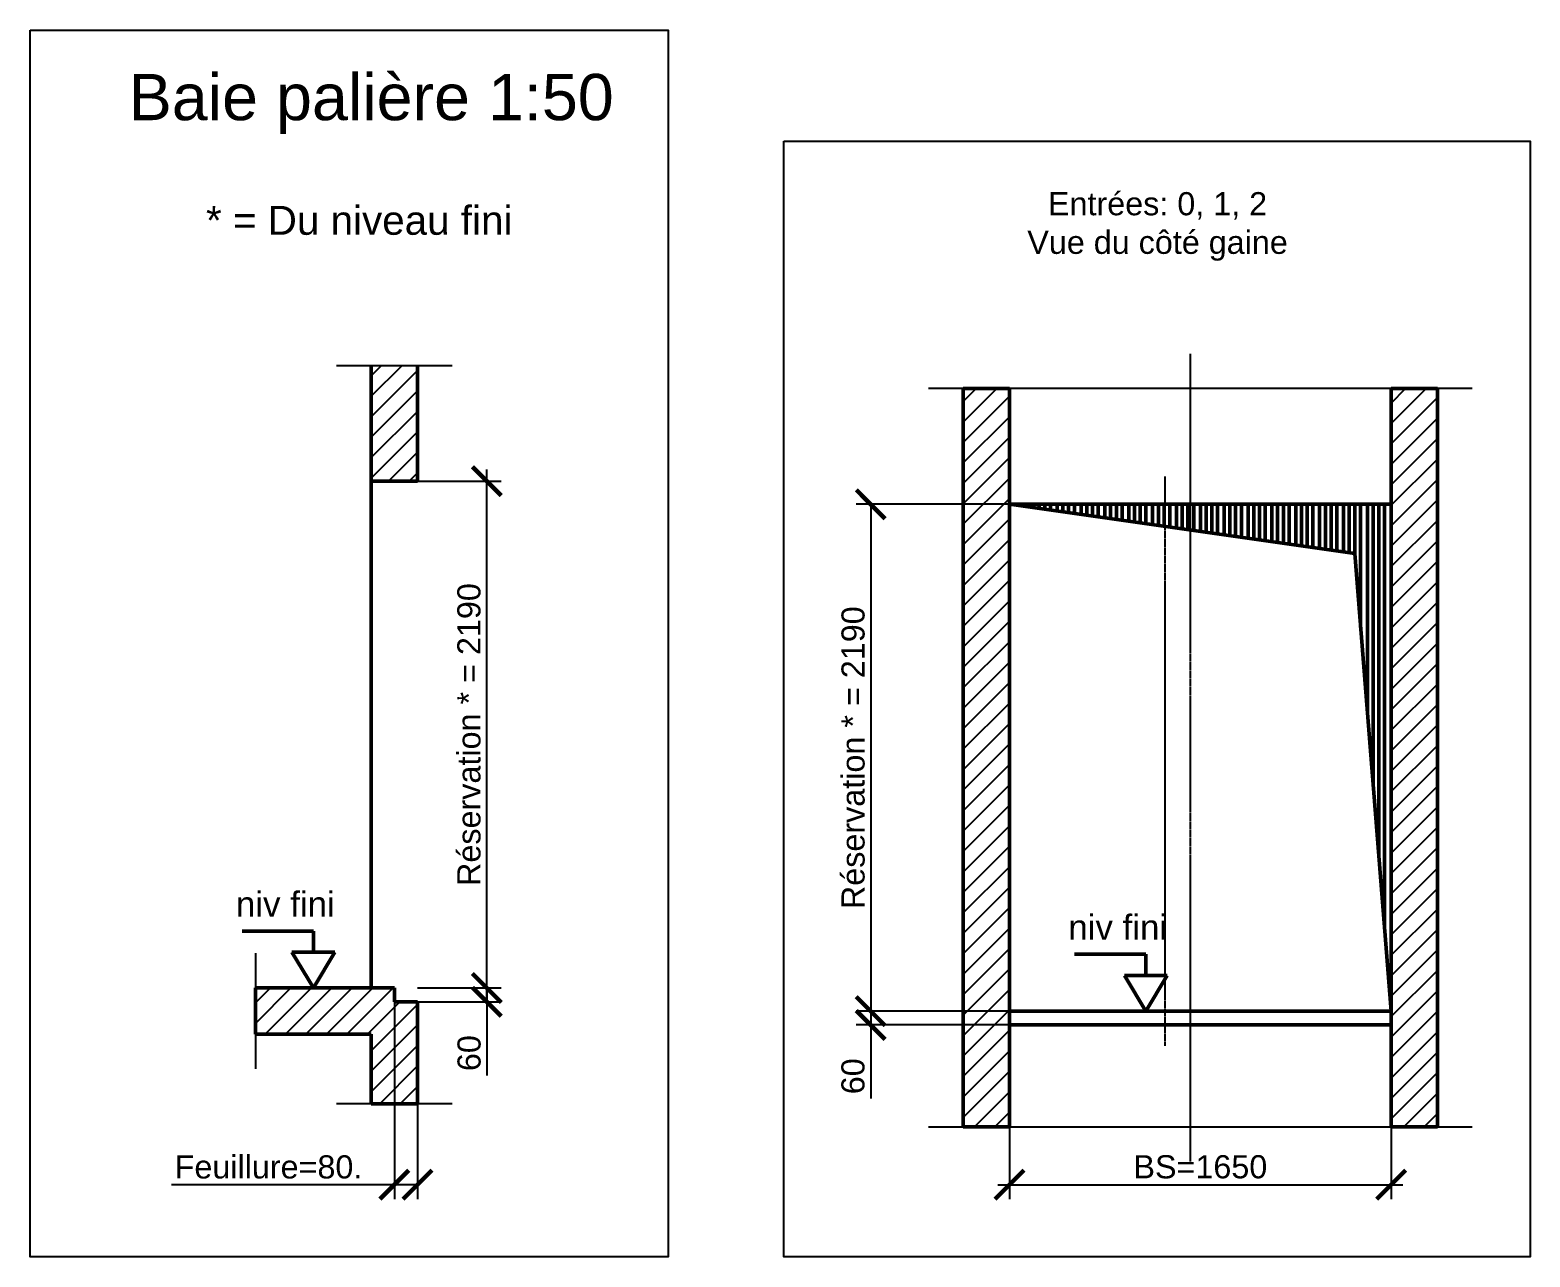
# Model space of a CAD drawing. Header units: millimetres. Extents: x -113 to 75846, y -14769 to 18394.
# Drawn here: x 10057 to 16541, y -250 to 5052 of the extents above; entities that cross this region are included whole.
import ezdxf
from ezdxf.enums import TextEntityAlignment as Align

# ---------------------------------------------------------------- set-up
doc = ezdxf.new("R2010")
doc.units = ezdxf.units.MM
doc.linetypes.add('AM_ISO08W050', pattern=[18, 12, -1.5, 3, -1.5])
for name, color, linetype, lineweight in [('AM_0', 7, 'Continuous', 50), ('AM_5', 3, 'Continuous', 25), ('LDCar-AM_0', 7, 'Continuous', 50), ('LDCar-AM_4', 3, 'Continuous', 25), ('LDCar-AM_6', 2, 'Continuous', 35), ('LDShaft-AM_0', 7, 'Continuous', 50), ('LDShaft-AM_4', 3, 'Continuous', 25), ('LDShaft-AM_5', 3, 'Continuous', 25), ('LDShaft-AM_6', 2, 'Continuous', 35), ('LDShaft-AM_7', 4, 'AM_ISO08W050', 25), ('LDShaft-AM_8', 1, 'Continuous', 25)]:
    doc.layers.add(name, color=color, linetype=linetype, lineweight=lineweight)
doc.layers.add('AM_VIEWS', color=1, linetype='Continuous', lineweight=25, plot=False)
doc.styles.add('LD', font='ARIALUNI.TTF')
doc.dimstyles.new('LIFT', dxfattribs={"dimtxt": 2.5, "dimasz": 2.5, "dimexe": 1.25, "dimexo": 0, "dimgap": 0.5, "dimtad": 1, "dimdec": 0, "dimzin": 1, "dimdsep": 46, "dimtxsty": 'LD', "dimblk": 'ARCHTICK', "dimcen": 0, "dimdle": 1, "dimclrd": 3, "dimclre": 3, "dimclrt": 4, "dimadec": 0, "dimazin": 0, "dimtp": 0.1, "dimtm": 0.1, "dimtfac": 0.71, "dimtdec": 0, "dimtix": 1, "dimtmove": 0, "dimatfit": 3, "dimfxl": 1, "dimtolj": 1, "dimarcsym": 0})

# ---------------------------------------------------------------- blocks, each defined once
blk = doc.blocks.new('LD_20150423135318_00000026')
at = {"layer": 'LDCar-AM_4'}
blk.add_line((-1650, 600), (-2150, 600), dxfattribs=at)
blk = doc.blocks.new('LD_20150423135319_00000000')
at = {"layer": 'LDCar-AM_4'}
blk.add_line((-2150, 3790), (-1650, 3790), dxfattribs=at)
blk = doc.blocks.new('LD_20150423135319_00000001')
at = {"layer": 'LDShaft-AM_8'}
for p, q in [((-2000, 3656.9), (-1866.9, 3790)), ((-2000, 3745.2), (-1955.2, 3790)), ((-2000, 3568.5), (-1800, 3768.5)), ((-2000, 3480.1), (-1800.1, 3680)), ((-2000, 3391.7), (-1800, 3591.7)), ((-2000, 3303.3), (-1800, 3503.3)), ((-1924.9, 3290), (-1800, 3414.9)), ((-1836.5, 3290), (-1800, 3326.5)), ((-2500, 947.1), (-2347.1, 1100)), ((-2500, 1035.5), (-2435.5, 1100)), ((-2458.8, 900), (-2258.8, 1100)), ((-2370.4, 900), (-2170.4, 1100)), ((-2282, 900), (-2082, 1100)), ((-2193.6, 900), (-1993.6, 1100)), ((-2105.2, 900), (-1905.2, 1100)), ((-2016.8, 900), (-1876.8, 1040)), ((-2000, 828.4), (-1800, 1028.4)), ((-2000, 740), (-1800, 940)), ((-2000, 651.7), (-1800, 851.7)), ((-1963.3, 600), (-1800, 763.3)), ((-1874.9, 600), (-1800, 674.9))]:
    blk.add_line(p, q, dxfattribs=at)
blk = doc.blocks.new('LD_20150423135319_00000002')
at = {"layer": 'LDShaft-AM_0'}
for p, q in [((-2000, 3790), (-2000, 3740)), ((-2000, 3790), (-2000, 3290)), ((-1800, 3680), (-1800, 3790)), ((-1800, 3290), (-1800, 3680)), ((-2000, 3290), (-2000, 2152.5)), ((-2000, 3290), (-1820, 3290)), ((-1820, 3290), (-1800, 3290)), ((-2000, 2152.5), (-2000, 2127.5)), ((-2000, 2127.5), (-2000, 1100)), ((-2500, 1099.9999), (-2500, 899.9999)), ((-2000, 1099.9999), (-2500, 1099.9999)), ((-1900, 1099.9999), (-2000, 1099.9999)), ((-1900, 1040), (-1900, 1099.9999)), ((-1800, 1040), (-1900, 1040)), ((-1800, 600), (-1800, 1040)), ((-2500, 899.9999), (-2000, 899.9999)), ((-2000, 899.9999), (-2000, 600)), ((-2000, 600), (-1800, 600))]:
    blk.add_line(p, q, dxfattribs=at)
blk = doc.blocks.new('LD_20150423135319_00000003')
at = {"layer": 'LDShaft-AM_4'}
blk.add_line((-700, 150), (-700, -350.0001), dxfattribs=at)
blk = doc.blocks.new('_ArchTick')
at = {"color": 0, "linetype": 'ByBlock', "const_width": 0.15}
blk.add_lwpolyline([(-0.5, -0.5), (0.5, 0.5)], dxfattribs=at)
blk = doc.blocks.new('*D141')
at = {"layer": 'Defpoints', "color": 0, "transparency": 16777216}
for p in [(11531.6, 3102.5), (12031.2, 3102.5), (11731.6, 912.5)]:
    blk.add_point(p, dxfattribs=at)
at = {"layer": 'LDShaft-AM_5', "color": 3, "lineweight": -2, "transparency": 16777216}
for p, q in [((12031.2, 862.5), (12031.2, 3152.5)), ((11531.6, 3102.5), (12093.7, 3102.5)), ((11731.6, 912.5), (12093.7, 912.5))]:
    blk.add_line(p, q, dxfattribs=at)
at = {"layer": 'LDShaft-AM_5', "color": 3, "lineweight": -2, "transparency": 16777216, "xscale": 125, "yscale": 125, "zscale": 125}
for p, rotation in [((12031.2, 3102.5), 90), ((12031.2, 912.5), 270)]:
    blk.add_blockref('_ArchTick', p, dxfattribs=dict(at, rotation=rotation))
at = {"layer": 'LDShaft-AM_5', "color": 4, "transparency": 16777216, "insert": (11954.5, 2007.5), "char_height": 100, "attachment_point": 5, "rotation": 90, "style": 'LD'}
blk.add_mtext('\\A1;Réservation * = 2190', dxfattribs=at)
blk = doc.blocks.new('*D143')
at = {"layer": 'Defpoints', "color": 0, "transparency": 16777216}
for p in [(11731.6, 912.5), (12031.2, 912.5), (11676.6, 852.5)]:
    blk.add_point(p, dxfattribs=at)
at = {"layer": 'LDShaft-AM_5', "color": 3, "lineweight": -2, "transparency": 16777216}
for p, q in [((11731.6, 912.5), (12093.7, 912.5)), ((12031.2, 912.5), (12031.2, 802.5)), ((11676.6, 852.5), (12093.7, 852.5)), ((12031.2, 852.5), (12031.2, 534.3))]:
    blk.add_line(p, q, dxfattribs=at)
at = {"layer": 'LDShaft-AM_5', "color": 3, "lineweight": -2, "transparency": 16777216, "xscale": 125, "yscale": 125, "zscale": 125}
for p, rotation in [((12031.2, 912.5), 90), ((12031.2, 852.5), 270)]:
    blk.add_blockref('_ArchTick', p, dxfattribs=dict(at, rotation=rotation))
at = {"layer": 'LDShaft-AM_5', "color": 4, "transparency": 16777216, "insert": (11955.1, 630.9), "char_height": 100, "attachment_point": 5, "rotation": 90, "style": 'LD'}
blk.add_mtext('\\A1;60', dxfattribs=at)
blk = doc.blocks.new('_NONE')
blk = doc.blocks.new('*D144')
at = {"layer": 'AM_5', "color": 3, "lineweight": -2, "transparency": 16777216}
for p, q in [((11631.6, 912.5), (11631.6, 0)), ((11731.6, 852.5), (11731.6, 0)), ((11631.6, 62.5), (10668.7, 62.5)), ((11731.6, 62.5), (11581.6, 62.5))]:
    blk.add_line(p, q, dxfattribs=at)
at = {"layer": 'Defpoints', "color": 0, "transparency": 16777216}
for p in [(11631.6, 912.5), (11731.6, 852.5), (11731.6, 62.5)]:
    blk.add_point(p, dxfattribs=at)
at = {"layer": 'AM_5', "color": 3, "lineweight": -2, "transparency": 16777216, "xscale": 125, "yscale": 125, "zscale": 125, "rotation": 180}
blk.add_blockref('_ArchTick', (11631.6, 62.5), dxfattribs=at)
at = {"layer": 'AM_5', "color": 3, "lineweight": -2, "transparency": 16777216, "xscale": 125, "yscale": 125, "zscale": 125}
blk.add_blockref('_ArchTick', (11731.6, 62.5), dxfattribs=at)
at = {"layer": 'AM_5', "color": 4, "transparency": 16777216, "insert": (11087.6, 138.6), "char_height": 100, "attachment_point": 5, "style": 'LD'}
blk.add_mtext('\\A1;Feuillure=80.', dxfattribs=at)
blk = doc.blocks.new('LD_20150423135319_00000009')
at = {"layer": 'LDCar-AM_4'}
blk.add_line((-2000, 11810), (350, 11810), dxfattribs=at)
blk = doc.blocks.new('LD_20150423135319_0000000A')
at = {"layer": 'LDCar-AM_4'}
blk.add_line((350, 15000), (-2000, 15000), dxfattribs=at)
blk = doc.blocks.new('LD_20150423135319_0000000B')
at = {"layer": 'LDShaft-AM_8'}
for p, q in [((-1850, 14855.4), (-1705.4, 15000)), ((-1850, 14943.8), (-1793.8, 15000)), ((0, 14849.2), (150.8, 15000)), ((0, 14937.6), (62.4, 15000)), ((-1850, 14767), (-1650, 14967)), ((0, 14760.9), (200, 14960.9)), ((-1850, 14678.6), (-1650, 14878.6)), ((0, 14672.5), (200, 14872.5)), ((-1850, 14590.2), (-1650, 14790.2)), ((0, 14584.1), (200, 14784.1)), ((-1850, 14501.8), (-1650, 14701.8)), ((0, 14495.7), (200, 14695.7)), ((-1850, 14413.5), (-1650, 14613.5)), ((0, 14407.3), (200, 14607.3)), ((-1850, 14325.1), (-1650, 14525.1)), ((0, 14318.9), (200, 14518.9)), ((-1850, 14236.7), (-1650, 14436.7)), ((0, 14230.5), (200, 14430.5)), ((-1850, 14148.3), (-1650, 14348.3)), ((0, 14142.1), (200, 14342.1)), ((-1850, 14059.9), (-1650, 14259.9)), ((0, 14053.7), (200, 14253.7)), ((-1850, 13971.5), (-1650, 14171.5)), ((0, 13965.4), (200, 14165.4)), ((-1850, 13883.1), (-1650, 14083.1)), ((0, 13877), (200, 14077)), ((-1850, 13794.7), (-1650, 13994.7)), ((0, 13788.6), (200, 13988.6)), ((-1850, 13706.3), (-1650, 13906.3)), ((0, 13700.2), (200, 13900.2)), ((-1850, 13618), (-1650, 13818)), ((0, 13611.8), (200, 13811.8)), ((-1850, 13529.6), (-1650, 13729.6)), ((0, 13523.4), (200, 13723.4)), ((-1850, 13441.2), (-1650, 13641.2)), ((0, 13435), (200, 13635)), ((-1850, 13352.8), (-1650, 13552.8)), ((0, 13346.6), (200, 13546.6)), ((-1850, 13264.4), (-1650, 13464.4)), ((0, 13258.3), (200, 13458.3)), ((-1850, 13176), (-1650, 13376)), ((0, 13169.9), (200, 13369.9)), ((-1850, 13087.6), (-1650, 13287.6)), ((0, 13081.5), (200, 13281.5)), ((-1850, 12999.2), (-1650, 13199.2)), ((0, 12993.1), (200, 13193.1)), ((-1850, 12910.9), (-1650, 13110.9)), ((0, 12904.7), (200, 13104.7)), ((-1850, 12822.5), (-1650, 13022.5)), ((0, 12816.3), (200, 13016.3)), ((-1850, 12734.1), (-1650, 12934.1)), ((0, 12727.9), (200, 12927.9)), ((-1850, 12645.7), (-1650, 12845.7)), ((0, 12639.5), (200, 12839.5)), ((-1850, 12557.3), (-1650, 12757.3)), ((0, 12551.1), (200, 12751.1)), ((-1850, 12468.9), (-1650, 12668.9)), ((0, 12462.8), (200, 12662.8)), ((-1850, 12380.5), (-1650, 12580.5)), ((0, 12374.4), (200, 12574.4)), ((-1850, 12292.1), (-1650, 12492.1)), ((0, 12286), (200, 12486)), ((-1850, 12203.7), (-1650, 12403.7)), ((0, 12197.6), (200, 12397.6)), ((-1850, 12115.4), (-1650, 12315.4)), ((0, 12109.2), (200, 12309.2)), ((-1850, 12027), (-1650, 12227)), ((0, 12020.8), (200, 12220.8)), ((-1850, 11938.6), (-1650, 12138.6)), ((0, 11932.4), (200, 12132.4)), ((-1850, 11850.2), (-1650, 12050.2)), ((0, 11844), (200, 12044)), ((-1801.8, 11810), (-1650, 11961.8)), ((54.3, 11810), (200, 11955.7)), ((-1713.4, 11810), (-1650, 11873.4)), ((142.7, 11810), (200, 11867.3))]:
    blk.add_line(p, q, dxfattribs=at)
blk = doc.blocks.new('LD_20150423135319_0000000C')
at = {"layer": 'LDShaft-AM_0'}
for p, q in [((-1650, 15000), (-1850, 15000)), ((-1850, 15000), (-1850, 11810)), ((-1650, 15000), (-1650, 14500)), ((-1650, 11810), (-1650, 15000)), ((0, 14500), (0, 15000)), ((200, 15000), (0, 15000)), ((0, 15000), (0, 11810)), ((200, 11810), (200, 15000)), ((-1650, 14500), (0, 14500)), ((-1650, 12309.9999), (-1650, 12250)), ((0, 12309.9999), (-1650, 12309.9999)), ((0, 12250), (0, 12309.9999)), ((-1650, 12250), (-1650, 11810)), ((0, 12250), (-1650, 12250)), ((0, 11810), (0, 12250)), ((-1850, 11810), (-1650, 11810)), ((0, 11810), (200, 11810))]:
    blk.add_line(p, q, dxfattribs=at)
blk = doc.blocks.new('LD_20150423135319_0000000D')
at = {"layer": 'LDShaft-AM_7'}
for p, q in [((-867, -650), (-867, 2840)), ((-977, -150), (-977, 2310))]:
    blk.add_line(p, q, dxfattribs=at)
blk = doc.blocks.new('*D155')
at = {"layer": 'AM_5', "color": 3, "transparency": 16777216}
for p, q in [((15940.7, 3002.5), (13628.2, 3002.5)), ((13690.7, 3002.5), (13690.7, 812.5)), ((15940.7, 812.5), (13628.2, 812.5))]:
    blk.add_line(p, q, dxfattribs=at)
for p in [(15940.2, 3002.5), (15940.2, 812.5)]:
    blk.add_point(p, dxfattribs=at)
at = {"layer": 'AM_5', "color": 3, "transparency": 16777216, "xscale": 125, "yscale": 125, "zscale": 125}
for p, rotation in [((13690.7, 3002.5), 90), ((13690.7, 812.5), 270)]:
    blk.add_blockref('_ArchTick', p, dxfattribs=dict(at, rotation=rotation))
at = {"layer": 'AM_5', "color": 4, "transparency": 16777216, "insert": (13665.7, 1907.5), "char_height": 100, "attachment_point": 8, "rotation": 90, "style": 'LD'}
blk.add_mtext('Réservation * = 2190', dxfattribs=at)
blk = doc.blocks.new('*D156')
at = {"layer": 'Defpoints', "color": 0, "transparency": 16777216}
for p in [(14290.7, 812.5), (15940.7, 812.5), (15940.7, 62.5)]:
    blk.add_point(p, dxfattribs=at)
at = {"layer": 'LDShaft-AM_5', "color": 3, "lineweight": -2, "transparency": 16777216}
for p, q in [((14290.7, 812.5), (14290.7, 0)), ((15940.7, 812.5), (15940.7, 0)), ((14240.7, 62.5), (15990.7, 62.5))]:
    blk.add_line(p, q, dxfattribs=at)
at = {"layer": 'LDShaft-AM_5', "color": 3, "lineweight": -2, "transparency": 16777216, "xscale": 125, "yscale": 125, "zscale": 125, "rotation": 180}
blk.add_blockref('_ArchTick', (14290.7, 62.5), dxfattribs=at)
at = {"layer": 'LDShaft-AM_5', "color": 3, "lineweight": -2, "transparency": 16777216, "xscale": 125, "yscale": 125, "zscale": 125}
blk.add_blockref('_ArchTick', (15940.7, 62.5), dxfattribs=at)
at = {"layer": 'LDShaft-AM_5', "color": 4, "transparency": 16777216, "insert": (15115.7, 139.2), "char_height": 100, "attachment_point": 5, "style": 'LD'}
blk.add_mtext('\\A1;BS=1650', dxfattribs=at)
blk = doc.blocks.new('LD_HOLE')
for p, q in [((-0.5, 0.5), (0.4046, 0.403)), ((-0.4375, 0.5), (-0.4375, 0.4933)), ((-0.4225, 0.5), (-0.4225, 0.4917)), ((-0.4075, 0.5), (-0.4075, 0.4901)), ((-0.3925, 0.5), (-0.3925, 0.4878)), ((-0.375, 0.5), (-0.375, 0.4866)), ((-0.36, 0.5), (-0.36, 0.485)), ((-0.345, 0.5), (-0.345, 0.4834)), ((-0.33, 0.5), (-0.33, 0.4818)), ((-0.3125, 0.5), (-0.3125, 0.4799)), ((-0.2975, 0.5), (-0.2975, 0.4783)), ((-0.2825, 0.5), (-0.2825, 0.4767)), ((-0.2675, 0.5), (-0.2675, 0.4751)), ((-0.25, 0.5), (-0.25, 0.4732)), ((-0.235, 0.5), (-0.235, 0.4716)), ((-0.22, 0.5), (-0.22, 0.47)), ((-0.205, 0.5), (-0.205, 0.4684)), ((-0.1875, 0.5), (-0.1875, 0.4665)), ((-0.1725, 0.5), (-0.1725, 0.4649)), ((-0.1575, 0.5), (-0.1575, 0.4633)), ((-0.1425, 0.5), (-0.1425, 0.4617)), ((-0.125, 0.5), (-0.125, 0.4598)), ((-0.11, 0.5), (-0.11, 0.4582)), ((-0.095, 0.5), (-0.095, 0.4566)), ((-0.08, 0.5), (-0.08, 0.455)), ((-0.0625, 0.5), (-0.0625, 0.4531)), ((-0.0475, 0.5), (-0.0475, 0.4515)), ((-0.0325, 0.5), (-0.0325, 0.4499)), ((-0.0175, 0.5), (-0.0175, 0.4483)), ((0, 0.5), (0, 0.4464)), ((0.015, 0.5), (0.015, 0.4448)), ((0.03, 0.5), (0.03, 0.4432)), ((0.045, 0.5), (0.045, 0.4416)), ((0.0625, 0.5), (0.0625, 0.4397)), ((0.0775, 0.5), (0.0775, 0.4381)), ((0.0925, 0.5), (0.0925, 0.4365)), ((0.1075, 0.5), (0.1075, 0.4349)), ((0.125, 0.5), (0.125, 0.433)), ((0.14, 0.5), (0.14, 0.4314)), ((0.155, 0.5), (0.155, 0.4298)), ((0.17, 0.5), (0.17, 0.4282)), ((0.1875, 0.5), (0.1875, 0.4263)), ((0.2025, 0.5), (0.2025, 0.4247)), ((0.2175, 0.5), (0.2175, 0.4231)), ((0.2325, 0.5), (0.2325, 0.4214)), ((0.25, 0.5), (0.25, 0.4196)), ((0.265, 0.5), (0.265, 0.418)), ((0.28, 0.5), (0.28, 0.4164)), ((0.295, 0.5), (0.295, 0.4147)), ((0.3125, 0.5), (0.3125, 0.4129)), ((0.3275, 0.5), (0.3275, 0.4113)), ((0.3425, 0.5), (0.3425, 0.4097)), ((0.3575, 0.5), (0.3575, 0.408)), ((0.375, 0.5), (0.375, 0.4062)), ((0.39, 0.5), (0.39, 0.4046)), ((0.405, 0.5), (0.405, 0.3989)), ((0.42, 0.5), (0.42, 0.257)), ((0.4375, 0.5), (0.4375, 0.0914)), ((0.4525, 0.5), (0.4525, -0.0505)), ((0.4675, 0.5), (0.4675, -0.1925)), ((0.4825, 0.5), (0.4825, -0.3344)), ((0.4046, 0.403), (0.5, -0.5))]:
    blk.add_line(p, q)
blk = doc.blocks.new('LD_20150423135319_0000000F')
at = {"layer": 'LDCar-AM_0', "xscale": 1650, "yscale": 2190, "zscale": 1650}
blk.add_blockref('LD_HOLE', (0, 0), dxfattribs=at)
blk = doc.blocks.new('LD_20150423135319_00000010')
at = {"layer": 'LDShaft-AM_0'}
for p, q in [((0, 0), (-1650, 0)), ((-1650, 0), (-1650, -0.0001)), ((0, -0.0001), (0, 0)), ((-1650, -0.0001), (0, -0.0001))]:
    blk.add_line(p, q, dxfattribs=at)
blk = doc.blocks.new('LD_20150423135319_00000011')
at = {"layer": 'LDShaft-AM_7'}
blk.add_line((-867, 2140), (-867, 5630), dxfattribs=at)
blk = doc.blocks.new('LD_ENTRY_FLOOR_L')
for p, q in [((-150, 250), (0, 0)), ((0, 0), (150, 250))]:
    blk.add_line(p, q)
at = {"layer": 'AM_0'}
for p, q in [((0, 398), (-500, 398)), ((0, 250), (0, 398)), ((150, 250), (-150, 250))]:
    blk.add_line(p, q, dxfattribs=at)
blk = doc.blocks.new('*D609')
at = {"layer": 'Defpoints', "color": 0, "transparency": 16777216}
for p in [(13690.7, 812.5), (14343.4, 812.5), (14370.4, 752.5)]:
    blk.add_point(p, dxfattribs=at)
at = {"layer": 'LDShaft-AM_5', "color": 3, "lineweight": -2, "transparency": 16777216}
for p, q in [((14343.4, 812.5), (13628.2, 812.5)), ((13690.7, 812.5), (13690.7, 702.5)), ((14370.4, 752.5), (13628.2, 752.5)), ((13690.7, 752.5), (13690.7, 434.3))]:
    blk.add_line(p, q, dxfattribs=at)
at = {"layer": 'LDShaft-AM_5', "color": 3, "lineweight": -2, "transparency": 16777216, "xscale": 125, "yscale": 125, "zscale": 125}
for p, rotation in [((13690.7, 812.5), 90), ((13690.7, 752.5), 270)]:
    blk.add_blockref('_ArchTick', p, dxfattribs=dict(at, rotation=rotation))
at = {"layer": 'LDShaft-AM_5', "color": 4, "transparency": 16777216, "insert": (13614.6, 530.9), "char_height": 100, "attachment_point": 5, "rotation": 90, "style": 'LD'}
blk.add_mtext('\\A1;60', dxfattribs=at)

msp = doc.modelspace()

# ---------------------------------------------------------------- linework, layer by layer
at = {"layer": 'AM_VIEWS'}
for points in [[(10056.6, 5052), (12815.7, 5052), (12815.7, -250), (10056.6, -250)], [(13315.7, 4571.2), (16540.7, 4571.2), (16540.7, -250), (13315.7, -250)]]:
    msp.add_lwpolyline(points, close=True, dxfattribs=at)

# ---------------------------------------------------------------- block references
at = {"layer": 'LDCar-AM_0', "xscale": 0.617, "yscale": 0.617, "zscale": 0.617}
for p in [(11281.6, 912.5), (14879.9, 812.5)]:
    msp.add_blockref('LD_ENTRY_FLOOR_L', p, dxfattribs=at)
at = {"layer": 'LDCar-AM_6'}
for name, p in [('LD_20150423135319_00000000', (13531.6, -187.5)), ('LD_20150423135319_0000000A', (15940.7, -11497.5)), ('LD_20150423135319_0000000F', (15115.7, 1907.5)), ('LD_20150423135318_00000026', (13531.6, -187.5)), ('LD_20150423135319_00000009', (15940.7, -11497.5))]:
    msp.add_blockref(name, p, dxfattribs=at)
at = {"layer": 'LDShaft-AM_6'}
for name, p in [('LD_20150423135319_0000000D', (15940.7, 812.5)), ('LD_20150423135319_00000011', (15940.7, -1977.5)), ('LD_20150423135319_00000001', (13531.6, -187.5)), ('LD_20150423135319_00000002', (13531.6, -187.5)), ('LD_20150423135319_0000000B', (15940.7, -11497.5)), ('LD_20150423135319_0000000C', (15940.7, -11497.5)), ('LD_20150423135319_00000003', (11731.6, 912.5)), ('LD_20150423135319_00000010', (15940.7, 812.5))]:
    msp.add_blockref(name, p, dxfattribs=at)

# ---------------------------------------------------------------- texts
at = {"layer": 'LDCar-AM_0', "style": 'LD'}
for p in [(11374.1, 1221), (14972.5, 1121)]:
    msp.add_text('niv fini', height=107.97, dxfattribs=at).set_placement(p, align=Align.RIGHT)
at = {"layer": 'LDShaft-AM_0', "attachment_point": 8, "style": 'LD'}
for s, insert, char_height in [('\\fArial Unicode MS|b0|i0|u0;\\C256;Baie palière 1:50', (11531.6, 4602), 200), ('\\fArial Unicode MS|b0|i0|u0;\\C256;Entrées: 0, 1, 2\\PVue du côté gaine', (14930.7, 4054.5), 100), ('\\fArial Unicode MS|b0|i0|u0;\\C256;* = Du niveau fini', (11479.8, 4165.4), 125)]:
    msp.add_mtext(s, dxfattribs=dict(at, insert=insert, char_height=char_height))

# ---------------------------------------------------------------- dimensions: what is measured, and where the dimension line sits
at = {"layer": 'AM_5'}
dim = msp.add_linear_dim(base=(13690.7, 1907.5), p1=(15940.7, 812.5), p2=(15940.7, 3002.5), angle=90, text='Réservation * = <>', dimstyle='LIFT', override={"dimscale": 50, "dimtxt": 2, "dimtix": 1}, dxfattribs=at)
dim.commit()
dim.dimension.update_dxf_attribs({"geometry": '*D155', "text_midpoint": (13690.7, 1907.5)})
dim = msp.add_linear_dim(base=(11731.6, 62.5), p1=(11631.6, 912.5), p2=(11731.6, 852.5), text='Feuillure=80.', dimstyle='LIFT', override={"dimscale": 50, "dimtxt": 2, "dimjust": 1, "dimpost": '', "dimtix": 0}, dxfattribs=at)
dim.commit()
dim.dimension.update_dxf_attribs({"geometry": '*D144', "text_midpoint": (11087.6, 138.6)})
at = {"layer": 'LDShaft-AM_5'}
dim = msp.add_linear_dim(base=(12031.2, 3102.5), p1=(11731.6, 912.5), p2=(11531.6, 3102.5), angle=90, text='Réservation * = <>', dimstyle='LIFT', override={"dimscale": 50, "dimtxt": 2, "dimtix": 1}, dxfattribs=at)
dim.commit()
dim.dimension.update_dxf_attribs({"geometry": '*D141', "text_midpoint": (12031.2, 2007.5), "dimtype": 160})
for base, p1, p2, picture, middle in [((12031.2, 912.5), (11676.6, 852.5), (11731.6, 912.5), '*D143', (12031.2, 630.9)), ((13690.7, 812.5), (14370.4, 752.5), (14343.4, 812.5), '*D609', (13690.7, 530.9))]:
    dim = msp.add_linear_dim(base=base, p1=p1, p2=p2, angle=90, dimstyle='LIFT', override={"dimscale": 50, "dimtxt": 2, "dimjust": 1, "dimblk2": 'NONE', "dimtix": 0}, dxfattribs=at)
    dim.commit()
    dim.dimension.update_dxf_attribs({"geometry": picture, "text_midpoint": middle, "dimtype": 160})
dim = msp.add_linear_dim(base=(15940.7, 62.5), p1=(14290.7, 812.5), p2=(15940.7, 812.5), text='BS=<>', dimstyle='LIFT', override={"dimscale": 50, "dimtxt": 2, "dimpost": '', "dimtix": 1}, dxfattribs=at)
dim.commit()
dim.dimension.update_dxf_attribs({"geometry": '*D156', "text_midpoint": (15115.7, 139.2)})

doc.saveas('drawing.dxf')
